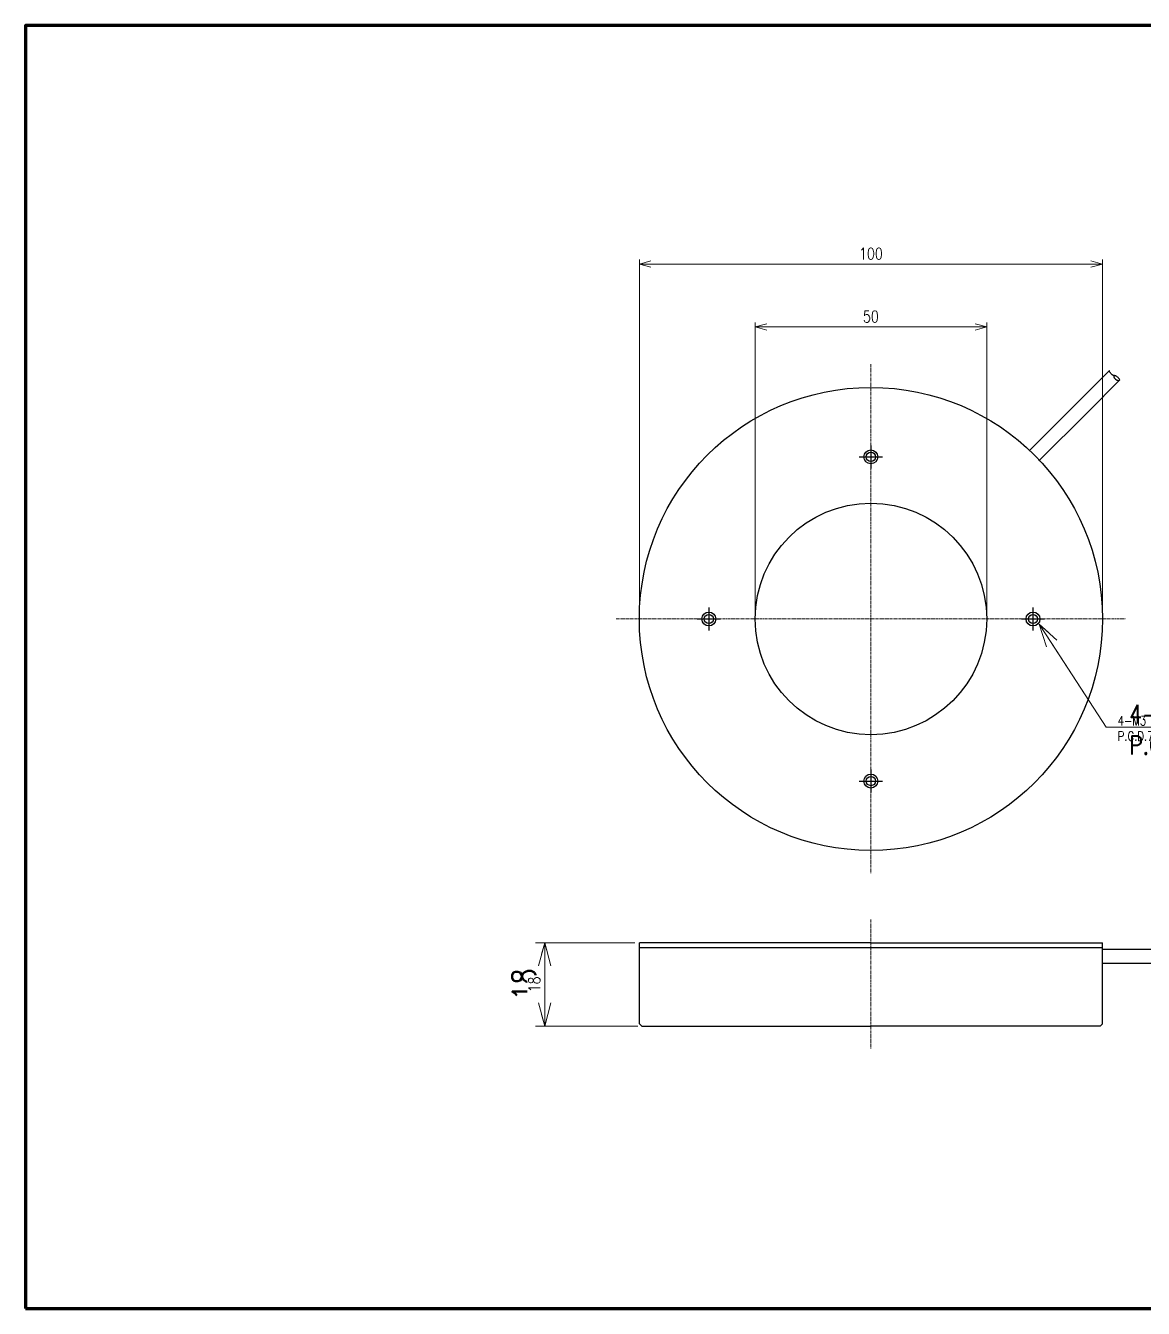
# Model space of a CAD drawing. Header units: millimetres. Extents: x 4 to 387, y 0 to 281.
# Drawn here: x 4 to 245.4, y 4 to 281 of the extents above; entities that cross this region are included whole.
import ezdxf
from ezdxf import colors
from ezdxf.entities.mleader import LeaderData, LeaderLine
from ezdxf.math import Vec2, Vec3

# ---------------------------------------------------------------- set-up
doc = ezdxf.new("R2010")
doc.units = ezdxf.units.MM
doc.linetypes.add('CENTER', pattern=[2, 1.25, -0.25, 0.25, -0.25])
doc.layers.get('0').update_dxf_attribs({"lineweight": 30})
doc.layers.get('Defpoints').update_dxf_attribs({"lineweight": 9})
for name, color, linetype, lineweight in [('2KD_寸法１', 7, 'Continuous', 15), ('2KD_寸法１ @ 1', 7, 'Continuous', 15), ('2KD_寸法１ @ 2', 7, 'Continuous', 15), ('AUX', 7, 'Continuous', 40)]:
    doc.layers.add(name, color=color, linetype=linetype, lineweight=lineweight)
doc.styles.get("Standard").update_dxf_attribs({"font": 'simplex.shx', "width": 0.8, "bigfont": 'extfont.shx'})
doc.dimstyles.new('KD-STD', dxfattribs={"dimscale": 0, "dimtxt": 2.5, "dimasz": 2.5, "dimexe": 1, "dimexo": 1, "dimgap": 1, "dimtad": 1, "dimdsep": 46, "dimtxsty": 'Standard', "dimblk": 'OPEN30', "dimcen": 0, "dimadec": 0, "dimazin": 0, "dimtfac": 1, "dimtmove": 0, "dimatfit": 3, "dimldrblk": 'OPEN30', "dimfxl": 1, "dimtfill": 1, "dimtolj": 1, "dimtzin": 0, "dimlwd": 15, "dimlwe": 15, "dimarcsym": 0})

# ---------------------------------------------------------------- blocks, each defined once
blk = doc.blocks.new('_Open30')
at = {"lineweight": -2}
for p, q in [((-1, 0.26794919), (0, 0)), ((0, 0), (-1, -0.26794919)), ((0, 0), (-1, 0))]:
    blk.add_line(p, q, dxfattribs=at)
blk = doc.blocks.new('*D58')
at = {"layer": '2KD_寸法１', "color": 0, "lineweight": 15}
for p, q in [((134.522254658895, 82.9590501760163), (114.0863345150766, 82.9590501760163)), ((116.0863345150766, 77.95905017601632), (116.0863345150766, 69.95905017601632)), ((135.222254658892, 64.95905017601632), (114.0863345150766, 64.95905017601632))]:
    blk.add_line(p, q, dxfattribs=at)
at = {"layer": 'Defpoints', "color": 0}
for p in [(136.522254658895, 82.9590501760163), (116.0863345150766, 64.95905017601632), (137.222254658892, 64.95905017601632)]:
    blk.add_point(p, dxfattribs=at)
at = {"layer": '2KD_寸法１', "color": 0, "lineweight": 15, "xscale": 5, "yscale": 5, "zscale": 5}
for p, rotation in [((116.0863345150766, 82.9590501760163), 90), ((116.0863345150766, 64.95905017601632), 270)]:
    blk.add_blockref('_Open30', p, dxfattribs=dict(at, rotation=rotation))
at = {"layer": '2KD_寸法１', "color": 0, "insert": (111.5863345150766, 73.95905017601633), "char_height": 5, "attachment_point": 5, "rotation": 90, "bg_fill": 3, "box_fill_scale": 1.1, "bg_fill_color": 9, "bg_fill_true_color": 13158600, "bg_fill_transparency": 4391334}
blk.add_mtext('\\A1;18', dxfattribs=at)
blk = doc.blocks.new('*D59')
at = {"layer": '2KD_寸法１', "color": 0, "lineweight": 15}
for p, q in [((135.522254658895, 82.9590501760163), (115.0863345150766, 82.9590501760163)), ((116.0863345150766, 80.4590501760163), (116.0863345150766, 67.45905017601632)), ((136.222254658892, 64.95905017601632), (115.0863345150766, 64.95905017601632))]:
    blk.add_line(p, q, dxfattribs=at)
at = {"layer": 'Defpoints', "color": 0}
for p in [(136.522254658895, 82.9590501760163), (116.0863345150766, 64.95905017601632), (137.222254658892, 64.95905017601632)]:
    blk.add_point(p, dxfattribs=at)
at = {"layer": '2KD_寸法１', "color": 0, "lineweight": 15, "xscale": 2.5, "yscale": 2.5, "zscale": 2.5}
for p, rotation in [((116.0863345150766, 82.9590501760163), 90), ((116.0863345150766, 64.95905017601632), 270)]:
    blk.add_blockref('_Open30', p, dxfattribs=dict(at, rotation=rotation))
at = {"layer": '2KD_寸法１', "color": 0, "insert": (113.8363345150766, 73.95905017601633), "char_height": 2.5, "attachment_point": 5, "rotation": 90, "bg_fill": 3, "box_fill_scale": 1.1, "bg_fill_color": 9, "bg_fill_true_color": 13158600, "bg_fill_transparency": 4391362}
blk.add_mtext('\\A1;18', dxfattribs=at)
blk = doc.blocks.new('*D60')
at = {"layer": '2KD_寸法１', "color": 0, "lineweight": 15}
for p, q in [((161.522254658895, 153.8677269300613), (161.522254658895, 216.9301364451469)), ((211.5222546588951, 153.8677269300613), (211.5222546588951, 216.9301364451469)), ((164.022254658895, 215.9301364451469), (209.0222546588951, 215.9301364451469))]:
    blk.add_line(p, q, dxfattribs=at)
at = {"layer": 'Defpoints', "color": 0}
for p in [(211.5222546588951, 215.9301364451469), (161.522254658895, 152.8677269300613), (211.5222546588951, 152.8677269300613)]:
    blk.add_point(p, dxfattribs=at)
at = {"layer": '2KD_寸法１', "color": 0, "lineweight": 15, "xscale": 2.5, "yscale": 2.5, "zscale": 2.5, "rotation": 180}
blk.add_blockref('_Open30', (161.522254658895, 215.9301364451469), dxfattribs=at)
at = {"layer": '2KD_寸法１', "color": 0, "lineweight": 15, "xscale": 2.5, "yscale": 2.5, "zscale": 2.5}
blk.add_blockref('_Open30', (211.5222546588951, 215.9301364451469), dxfattribs=at)
at = {"layer": '2KD_寸法１', "color": 0, "insert": (186.522254658895, 218.1801364451469), "char_height": 2.5, "attachment_point": 5, "bg_fill": 3, "box_fill_scale": 1.1, "bg_fill_color": 9, "bg_fill_true_color": 13158600, "bg_fill_transparency": 4391378}
blk.add_mtext('\\A1;50', dxfattribs=at)
blk = doc.blocks.new('*D61')
at = {"layer": '2KD_寸法１', "color": 0, "lineweight": 15}
for p, q in [((136.522254658895, 153.8677269300613), (136.522254658895, 230.5214622498231)), ((236.5222546588951, 153.8677269300613), (236.5222546588951, 230.5214622498231)), ((139.022254658895, 229.5214622498231), (234.0222546588951, 229.5214622498231))]:
    blk.add_line(p, q, dxfattribs=at)
at = {"layer": 'Defpoints', "color": 0}
for p in [(236.5222546588951, 229.5214622498231), (136.522254658895, 152.8677269300613), (236.5222546588951, 152.8677269300613)]:
    blk.add_point(p, dxfattribs=at)
at = {"layer": '2KD_寸法１', "color": 0, "lineweight": 15, "xscale": 2.5, "yscale": 2.5, "zscale": 2.5, "rotation": 180}
blk.add_blockref('_Open30', (136.522254658895, 229.5214622498231), dxfattribs=at)
at = {"layer": '2KD_寸法１', "color": 0, "lineweight": 15, "xscale": 2.5, "yscale": 2.5, "zscale": 2.5}
blk.add_blockref('_Open30', (236.5222546588951, 229.5214622498231), dxfattribs=at)
at = {"layer": '2KD_寸法１', "color": 0, "insert": (186.522254658895, 231.7714622498231), "char_height": 2.5, "attachment_point": 5, "bg_fill": 3, "box_fill_scale": 1.1, "bg_fill_color": 9, "bg_fill_true_color": 13158600, "bg_fill_transparency": 4391386}
blk.add_mtext('\\A1;100', dxfattribs=at)
blk = doc.blocks.new('A$C4853747B')
for p, q in [((51.5547999999976, 53.67480003833782), (44.76660000000247, 46.88660001754778)), ((53.67609999999682, 51.55350005626695), (46.88790000000136, 44.7653000354769)), ((44.76660000000247, 46.88660001754778), (34.16000000000344, 36.27999997139001)), ((46.88790000000136, 44.7653000354769), (36.28130000000233, 34.15869998931902)), ((0, 37.5), (0, 32.50000000000023)), ((-2.5, 35.00000000000023), (2.5, 35.00000000000023)), ((-37.50000000000007, 0), (-32.5, 0)), ((-35.00000000000006, 2.500000000000341), (-35.00000000000006, -2.499999999999772)), ((32.5, 0), (37.5, 0)), ((35, 2.500000000000341), (35, -2.499999999999772)), ((0, -32.49999999999977), (0, -37.5)), ((-2.5, -34.99999999999966), (2.5, -34.99999999999966))]:
    blk.add_line(p, q)
for points in [[(52.58009999999917, 52.57869994640373), (52.54129999999702, 52.55610001087188), (52.48769999999787, 52.55030000209824), (52.42059999999747, 52.56140005588566), (52.34240000000136, 52.58920001983677), (52.25519999999954, 52.63279998302493), (52.16180000000168, 52.69079995155346), (52.06500000000222, 52.76160001754778), (51.96779999999853, 52.84280002117174), (51.87290000000206, 52.93229997158072), (51.78360000000242, 53.02699995040928), (51.70229999999702, 53.12430000305193), (51.63150000000308, 53.22109997272526), (51.57340000000114, 53.31459999084484), (51.52990000000136, 53.40170001983683), (51.50209999999781, 53.47990000247971), (51.49100000000164, 53.54700005054491), (51.49680000000069, 53.6006000041964), (51.51939999999718, 53.63940000534075)], [(53.64070000000332, 51.51810002326982), (53.61409999999882, 51.49549996852886), (53.58359999999795, 51.47699999809276), (53.54959999999824, 51.46300005912815), (53.51209999999958, 51.45329999923722), (53.4714999999996, 51.44830000400583), (53.42829999999953, 51.44770002365145), (53.38259999999717, 51.451799988747), (53.33479999999685, 51.46039998531353), (53.28549999999785, 51.47350001335183), (53.23470000000066, 51.49090003967308), (53.18280000000203, 51.51259994506858), (53.1307000000014, 51.53830003738426), (53.07820000000351, 51.56799995899222), (53.0259999999979, 51.60119998455065), (52.9743999999987, 51.63800001144432), (52.92399999999901, 51.67780005931871), (52.87490000000236, 51.72049999237078), (52.82759999999683, 51.76559996604942), (52.78239999999619, 51.81299996376032), (52.73980000000296, 51.86199998855625), (52.69989999999943, 51.91250002384197), (52.66320000000263, 51.96399998664879), (52.62999999999714, 52.0161999464035), (52.60029999999801, 52.06869995594036), (52.5745999999998, 52.12080001831072), (52.55290000000235, 52.17270004749321), (52.5354999999979, 52.22350001335178), (52.52240000000147, 52.27279996871964), (52.5137000000031, 52.32070004940067), (52.50970000000235, 52.36629998683962), (52.51030000000167, 52.40950000286125), (52.515299999999, 52.45009994506853), (52.52500000000146, 52.48759996891044), (52.53899999999692, 52.52160000801097), (52.55739999999757, 52.55219995975494), (52.58009999999917, 52.57869994640373)], [(52.58009999999917, 52.57869994640373), (52.61879999999643, 52.60140001773851), (52.67259999999794, 52.60720002651249), (52.73950000000296, 52.59609997272491), (52.81790000000166, 52.56830000877375), (52.90490000000136, 52.52470004558574), (52.99829999999911, 52.46669995784782), (53.09509999999858, 52.39590001106297), (53.19239999999985, 52.31459999084484), (53.28719999999885, 52.22520005702985), (53.37660000000312, 52.1303999423983), (53.45790000000096, 52.03310000896475), (53.52870000000251, 51.93630003929161), (53.58669999999984, 51.84290003776585), (53.63040000000165, 51.7558000087738), (53.65810000000045, 51.67750000953697), (53.66930000000133, 51.61049997806561), (53.66339999999746, 51.55680000782047), (53.64070000000332, 51.51810002326982)]]:
    blk.add_lwpolyline(points)
for centre, radius in [((0, 0), 50), ((0, 35.00000000000023), 1.5), ((0, 35.00000000000023), 1), ((0, 0), 25), ((-35.00000000000006, 0), 1.5), ((-35.00000000000006, 0), 1), ((35, 0), 1.5), ((35, 0), 1), ((0, -34.99999999999966), 1.5), ((0, -34.99999999999966), 1)]:
    blk.add_circle(centre, radius)
blk = doc.blocks.new('A$C034631BE')
for p, q in [((0, -17.5), (0, 0)), ((50.00000000000007, 0), (0, 0)), ((50.00000000000007, 0), (100, 0)), ((100, -17.5), (100, 0)), ((0, -1), (100, -1)), ((115, -1.500000000000112), (100, -1.500000000000112)), ((124.5999999999982, -1.500000000000112), (115, -1.500000000000112)), ((115, -4.5), (100, -4.5)), ((124.5999999999982, -4.5), (115, -4.5)), ((0, -17.5), (0.5, -18)), ((0.5, -18), (50.00000000000007, -18)), ((99.50000000000006, -18), (50.00000000000007, -18)), ((100, -17.5), (99.50000000000006, -18))]:
    blk.add_line(p, q)
for points in [[(124.5500000000028, -3), (124.5066000000005, -2.988600015640372), (124.4645000000018, -2.954800009727533), (124.4250000000028, -2.899500012397878), (124.3893000000025, -2.82459998130804), (124.3585000000021, -2.732100009918326), (124.3335000000003, -2.625), (124.3150999999995, -2.506500005722101), (124.3038000000015, -2.38030004501354), (124.3000000000028, -2.25), (124.3038000000015, -2.119799971580619), (124.3150999999995, -1.993499994278066), (124.3335000000003, -1.875), (124.3585000000021, -1.767899990081843), (124.3893000000025, -1.675500035286063), (124.4250000000028, -1.600499987602233), (124.4645000000018, -1.545300006866568), (124.5066000000005, -1.511399984359853), (124.5500000000028, -1.500000000000112)], [(124.5500000000028, -4.5), (124.5150999999969, -4.497200012207088), (124.4804999999976, -4.488600015640372), (124.4464999999982, -4.474499940872191), (124.4132000000027, -4.454800009727533), (124.381000000001, -4.429700016975401), (124.3499999999986, -4.399500012397878), (124.320599999999, -4.364400029182546), (124.2929000000002, -4.324499964714107), (124.267200000002, -4.280300021171568), (124.2436000000015, -4.232100009918212), (124.2223000000011, -4.180099964141901), (124.2036000000007, -4.125), (124.1875, -4.066900014877433), (124.1740999999965, -4.006500005722101), (124.1635999999998, -3.944100022316034), (124.1561000000002, -3.880300045013541), (124.1515, -3.815400004386901), (124.1500000000012, -3.75), (124.1515, -3.684599995613098), (124.1561000000002, -3.619699954986571), (124.1635999999998, -3.555899977684019), (124.1740999999965, -3.493499994278066), (124.1875, -3.433099985122736), (124.2036000000007, -3.375), (124.2223000000011, -3.319900035858211), (124.2436000000015, -3.267899990081843), (124.267200000002, -3.21969997882843), (124.2929000000002, -3.175500035286062), (124.320599999999, -3.135599970817564), (124.3499999999986, -3.100499987602346), (124.381000000001, -3.070299983024596), (124.4132000000027, -3.045199990272577), (124.4464999999982, -3.025500059127863), (124.4804999999976, -3.011399984359853), (124.5150999999969, -3.002799987793024), (124.5500000000028, -3)], [(124.5500000000028, -3), (124.593399999998, -3.011399984359853), (124.6354999999965, -3.045300006866568), (124.6750000000028, -3.100499987602346), (124.7107000000031, -3.175500035286062), (124.7414999999965, -3.267899990081843), (124.7664999999979, -3.375), (124.7848999999987, -3.493499994278066), (124.796199999997, -3.619799971580504), (124.8000000000028, -3.75), (124.796199999997, -3.880300045013541), (124.7848999999987, -4.006500005722101), (124.7664999999979, -4.125), (124.7414999999965, -4.232100009918212), (124.7107000000031, -4.32459998130804), (124.6750000000028, -4.399500012397878), (124.6354999999965, -4.454800009727533), (124.593399999998, -4.488600015640372), (124.5500000000028, -4.5)]]:
    blk.add_lwpolyline(points)
blk = doc.blocks.new('*U62')
at = {"layer": '2KD_寸法１ @ 1'}
ml = blk.add_multileader_mtext('Standard', dxfattribs=at)
ml.set_content('4-M3 depth5\\PP.C.D.70', color=256)
ml.set_leader_properties()
ml.set_arrow_properties(name='OPEN30')
ml.build(insert=Vec2(0, 0))
ml.multileader.update_dxf_attribs({"text_left_attachment_type": 6, "text_right_attachment_type": 6, "dogleg_length": 1.5, "arrow_head_size": 2.5})
ctx = ml.context
ctx.base_point, ctx.char_height, ctx.arrow_head_size, ctx.landing_gap_size, ctx.plane_origin = Vec3(238.8123126280097, 129.502444909415), 2, 2.5, 1, Vec3(226.2571010503534, 144.4469494126981)
ctx.left_attachment, ctx.right_attachment = 6, 6
notes = []
notes.append((ctx, [(0, (1, 1, 0), (237.3123126280097, 129.502444909415), (1, 0), 1.5, [(0, [(222.8568034872325, 151.7616542567366)], 0, [])])]))
ctx.mtext.insert, ctx.mtext.flow_direction = Vec3(239.8123126280098, 131.902444909415), 5
at = {"layer": '2KD_寸法１ @ 2'}
ml = blk.add_multileader_mtext('Standard', dxfattribs=at)
ml.set_content('4-M3 depth5\\PP.C.D.70', color=256)
ml.set_leader_properties()
ml.set_arrow_properties(name='OPEN30')
ml.build(insert=Vec2(0, 0))
ml.multileader.update_dxf_attribs({"text_left_attachment_type": 6, "text_right_attachment_type": 6, "dogleg_length": 1.5, "arrow_head_size": 5, "scale": 2})
ctx = ml.context
ctx.base_point, ctx.scale, ctx.arrow_head_size, ctx.plane_origin = Vec3(240.3123126280097, 129.502444909415), 2, 5, Vec3(226.2571010503534, 144.4469494126981)
ctx.left_attachment, ctx.right_attachment = 6, 6
notes.append((ctx, [(0, (1, 1, 0), (237.3123126280097, 129.502444909415), (1, 0), 3, [(0, [(222.8568034872325, 151.7616542567366)], 0, [])])]))
ctx.mtext.insert, ctx.mtext.flow_direction = Vec3(242.3123126280097, 134.302444909415), 5
for ctx, leaders in notes:
    for number, flags, end, landing, length, lines in leaders:
        leader = LeaderData()
        leader.index, (leader.has_last_leader_line, leader.has_dogleg_vector, leader.attachment_direction) = number, flags
        leader.last_leader_point, leader.dogleg_vector, leader.dogleg_length = Vec3(end), Vec3(landing), length
        for number, points, colour, breaks in lines:
            line = LeaderLine()
            line.index, line.vertices, line.color, line.breaks = number, Vec3.list(points), colors.encode_raw_color(colour), breaks
            leader.lines.append(line)
        ctx.leaders.append(leader)
blk = doc.blocks.new('*U63')
at = {"layer": '2KD_寸法１ @ 2'}
dim = blk.add_linear_dim(base=(116.0863345150766, 64.95905017601632), p1=(136.522254658895, 82.9590501760163), p2=(137.222254658892, 64.95905017601632), angle=90, dimstyle='KD-STD', override={"dimscale": 2, "dimtix": 0, "dimtofl": 1, "dimtmove": 0, "dimatfit": 3}, dxfattribs=at)
dim.commit()
dim.dimension.update_dxf_attribs({"geometry": '*D58', "text_midpoint": (111.5863345150766, 73.95905017601633)})
at = {"layer": '2KD_寸法１ @ 1'}
dim = blk.add_linear_dim(base=(116.0863345150766, 64.95905017601632), p1=(136.522254658895, 82.9590501760163), p2=(137.222254658892, 64.95905017601632), angle=90, dimstyle='KD-STD', override={"dimscale": 1, "dimtix": 0, "dimtofl": 1, "dimtmove": 0, "dimatfit": 3}, dxfattribs=at)
dim.commit()
dim.dimension.update_dxf_attribs({"geometry": '*D59', "text_midpoint": (113.8363345150766, 73.95905017601633)})

msp = doc.modelspace()

# ---------------------------------------------------------------- linework, layer by layer
at = {"layer": '2KD_寸法１', "color": 2, "linetype": 'CENTER', "ltscale": 0.5}
for p, q in [((186.522254658895, 207.8677269300616), (186.522254658895, 97.8677269300617)), ((131.522254658895, 152.8677269300613), (241.5222546588951, 152.8677269300613)), ((186.522254658895, 87.9590501760163), (186.522254658895, 59.95905017601631))]:
    msp.add_line(p, q, dxfattribs=at)
at = {"layer": 'AUX', "lineweight": 70}
msp.add_lwpolyline([(3.999999758280865, 4.000000249163575), (386.9999997582809, 4.000000249163575), (386.9999997582809, 281.0000002491635), (3.999999758280865, 281.0000002491635)], close=True, dxfattribs=at)

# ---------------------------------------------------------------- block references
at = {"layer": '2KD_寸法１'}
msp.add_blockref('*U62', (0, 0), dxfattribs=at)

# ---------------------------------------------------------------- next in the draw order: block references
msp.add_blockref('*U63', (0, 0), dxfattribs=at)

# ---------------------------------------------------------------- next in the draw order: dimensions: what is measured, and where the dimension line sits
at = {"layer": '2KD_寸法１ @ 1'}
dim = msp.add_linear_dim(base=(211.5222546588951, 215.9301364451469), p1=(161.522254658895, 152.8677269300613), p2=(211.5222546588951, 152.8677269300613), dimstyle='KD-STD', override={"dimscale": 1, "dimtix": 0, "dimtofl": 1, "dimtmove": 0, "dimatfit": 3}, dxfattribs=at)
dim.commit()
dim.dimension.update_dxf_attribs({"geometry": '*D60', "text_midpoint": (186.522254658895, 218.1801364451469)})

# ---------------------------------------------------------------- next in the draw order: block references
msp.add_blockref('A$C034631BE', (136.522254658895, 82.9590501760163))

# ---------------------------------------------------------------- next in the draw order: dimensions: what is measured, and where the dimension line sits
dim = msp.add_linear_dim(base=(236.5222546588951, 229.5214622498231), p1=(136.522254658895, 152.8677269300613), p2=(236.5222546588951, 152.8677269300613), dimstyle='KD-STD', override={"dimscale": 1, "dimtix": 0, "dimtofl": 1, "dimtmove": 0, "dimatfit": 3}, dxfattribs=at)
dim.commit()
dim.dimension.update_dxf_attribs({"geometry": '*D61', "text_midpoint": (186.522254658895, 231.7714622498231)})

# ---------------------------------------------------------------- next in the draw order: block references
msp.add_blockref('A$C4853747B', (186.522254658895, 152.8677269300613))

doc.saveas('drawing.dxf')
